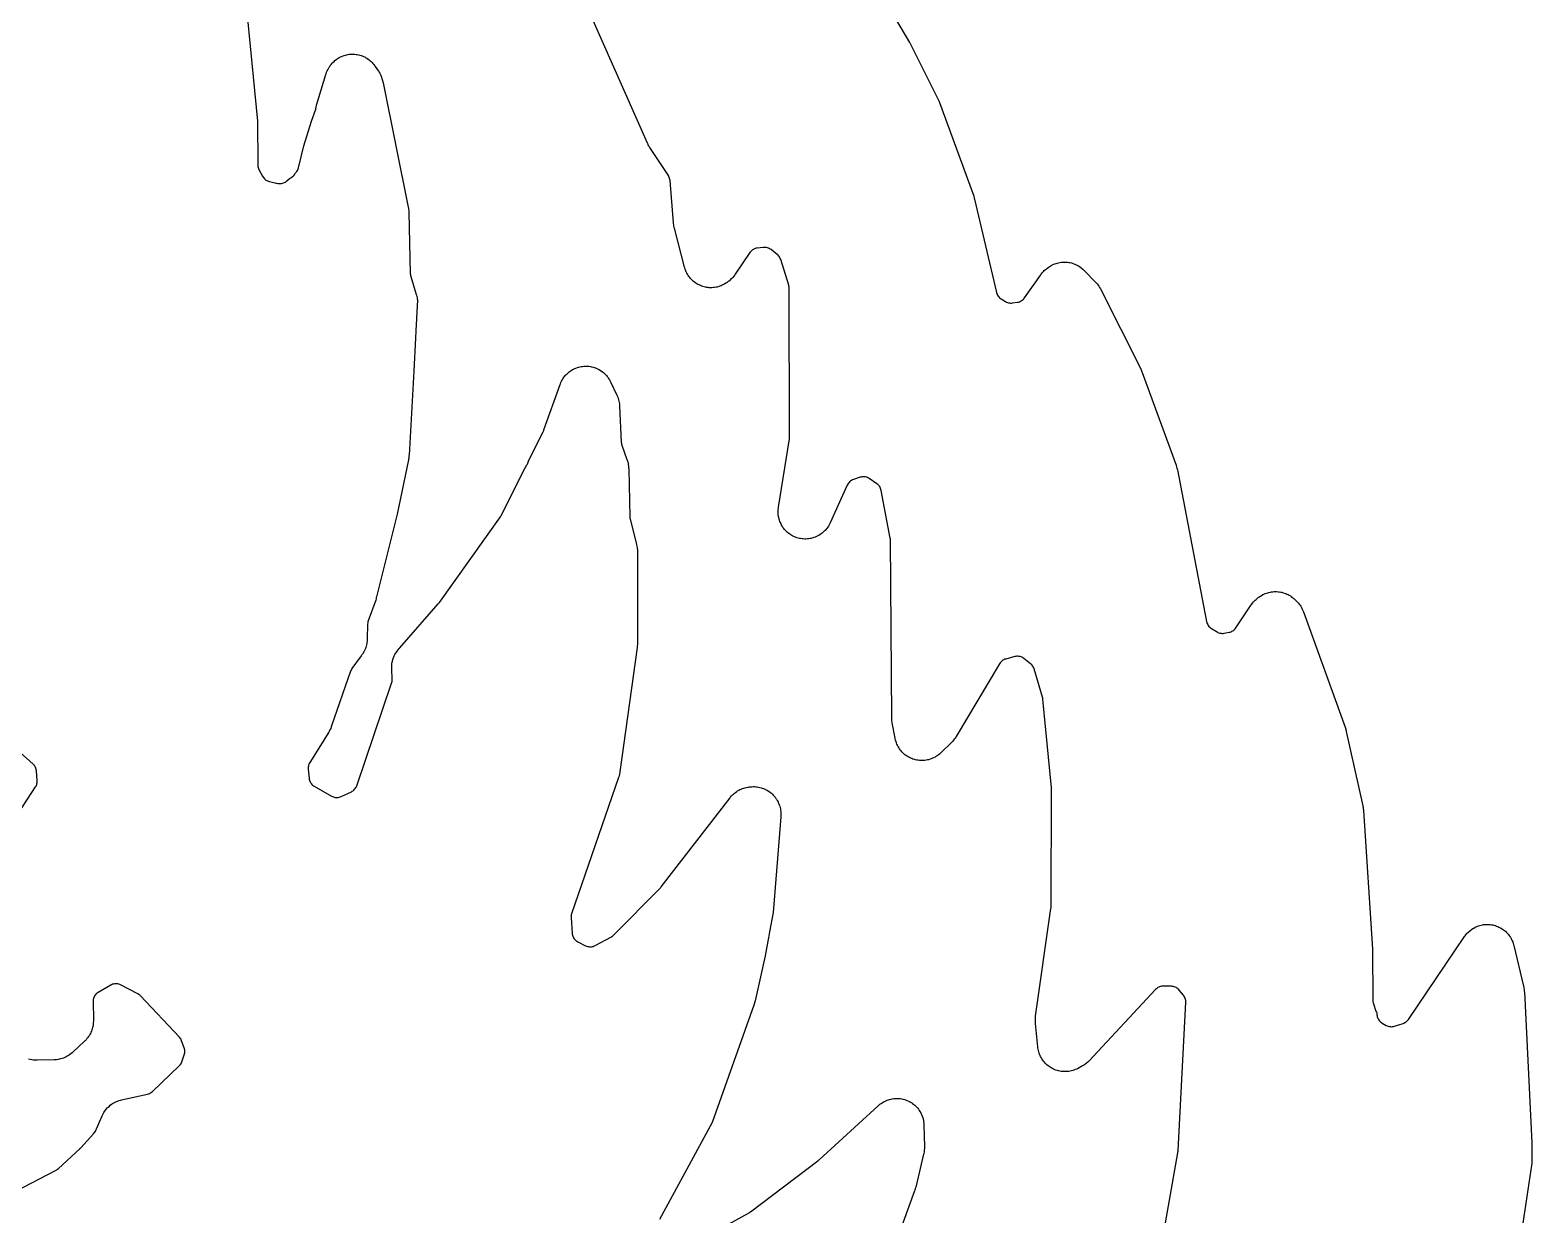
# Model space of a CAD drawing. Header units: millimetres. Extents: x 0 to 194, y 0 to 298.
# Drawn here: x 144.29 to 187.85, y 222.6 to 256.97 of the extents above; entities that cross this region are included whole.
import ezdxf

# ---------------------------------------------------------------- set-up
doc = ezdxf.new("R2010")
doc.units = ezdxf.units.MM
doc.layers.add('CUT', color=7, linetype='CONTINUOUS')

msp = doc.modelspace()

# ---------------------------------------------------------------- linework, layer by layer
at = {"layer": 'CUT'}
for points in [[(150.3769, 259.5768), (150.8879, 254.3221), (150.8964, 253.0658), (150.898, 253.0373), (150.9023, 253.009), (150.9092, 252.9812), (150.9188, 252.9543), (150.9308, 252.9283), (151.0363, 252.7277), (151.051, 252.7026), (151.0681, 252.6791), (151.0874, 252.6574), (151.1087, 252.6376), (151.1319, 252.62), (151.1566, 252.6047), (151.1827, 252.5919), (151.2099, 252.5817), (151.2379, 252.5741), (151.391, 252.5407), (151.4003, 252.5377), (151.4276, 252.5317), (151.4395, 252.5302), (151.4733, 252.5228), (151.5017, 252.518), (151.5305, 252.516), (151.5593, 252.5167), (151.588, 252.5203), (151.6161, 252.5265), (151.6435, 252.5354), (151.67, 252.5469), (151.6952, 252.5609), (151.719, 252.5773), (151.741, 252.5959), (151.815, 252.6644), (151.8578, 252.6867), (151.8834, 252.7018), (151.9073, 252.7192), (151.9294, 252.739), (151.9495, 252.7609), (151.9673, 252.7846), (151.9827, 252.8099), (151.9913, 252.8279), (152.0095, 252.8465), (152.0278, 252.8691), (152.0437, 252.8934), (152.0572, 252.919), (152.0682, 252.9459), (152.0765, 252.9737), (152.2338, 253.6081), (152.4548, 254.3285), (152.5753, 254.6796), (152.5829, 254.7051), (152.5881, 254.7312), (152.5979, 254.7948), (152.8696, 255.6802), (152.8768, 255.7017), (152.8923, 255.7444), (152.9099, 255.7862), (152.9247, 255.8168), (152.9464, 255.8567), (152.9702, 255.8954), (152.9825, 255.9145), (152.9872, 255.9212), (153, 255.939), (153.0265, 255.974), (153.0547, 256.0076), (153.0771, 256.0317), (153.1084, 256.0624), (153.133, 256.0842), (153.1671, 256.1117), (153.1937, 256.131), (153.2304, 256.155), (153.2587, 256.1717), (153.2976, 256.192), (153.3274, 256.2058), (153.368, 256.2223), (153.3991, 256.2332), (153.4411, 256.2456), (153.4731, 256.2534), (153.5161, 256.2616), (153.5487, 256.2663), (153.5923, 256.2703), (153.6252, 256.2717), (153.669, 256.2715), (153.7018, 256.2697), (153.7455, 256.2653), (153.778, 256.2603), (153.8209, 256.2516), (153.8528, 256.2435), (153.8947, 256.2306), (153.9256, 256.2194), (153.9661, 256.2026), (153.9958, 256.1884), (154.0344, 256.1677), (154.0626, 256.1507), (154.099, 256.1263), (154.1254, 256.1067), (154.1593, 256.0789), (154.1836, 256.0568), (154.2146, 256.0258), (154.2367, 256.0015), (154.2646, 255.9676), (154.2907, 255.9324), (154.3034, 255.9145), (154.398, 255.7732), (154.4098, 255.7546), (154.4325, 255.717), (154.4532, 255.6782), (154.4674, 255.6485), (154.4726, 255.6361), (154.5298, 255.4424), (155.2588, 251.8317), (155.2623, 251.8123), (155.2684, 251.7733), (155.2728, 251.7341), (155.2755, 251.6948), (155.2764, 251.675), (155.3185, 249.9046), (155.3204, 249.8773), (155.3247, 249.8503), (155.3316, 249.8238), (155.4937, 249.2949), (155.4991, 249.2757), (155.5091, 249.2372), (155.5174, 249.1982), (155.5223, 249.1688), (155.5249, 249.1468), (155.4794, 248.2459), (155.4686, 248.0313), (155.4205, 247.0797), (155.42, 247.0704), (155.2821, 244.6372), (155.2809, 244.6203), (155.2777, 244.5867), (155.2732, 244.5532), (155.2675, 244.5199), (155.2644, 244.5033), (154.9335, 242.9273), (154.3359, 240.5296), (154.3321, 240.5118), (154.3275, 240.4873), (154.3247, 240.4693), (154.3199, 240.4304), (154.0997, 239.8342), (154.09, 239.8028), (154.0838, 239.7704), (154.0812, 239.7376), (154.0706, 239.3057), (154.0696, 239.285), (154.0667, 239.2438), (154.0619, 239.2028), (154.0569, 239.1722), (154.0484, 239.1318), (154.0406, 239.1018), (154.0283, 239.0624), (154.0178, 239.0332), (154.0021, 238.995), (153.9889, 238.967), (153.9697, 238.9304), (153.9541, 238.9037), (153.9316, 238.8691), (153.9075, 238.8355), (153.8951, 238.819), (153.8737, 238.7918), (153.865, 238.7803), (153.6257, 238.4447), (153.6102, 238.4206), (153.597, 238.3951), (153.5864, 238.3685), (153.038, 236.7827), (153.0291, 236.7593), (153.0101, 236.7129), (152.9886, 236.6676), (152.9645, 236.6236), (152.9519, 236.6019), (152.4028, 235.7184), (152.3892, 235.694), (152.3779, 235.6683), (152.369, 235.6417), (152.3626, 235.6144), (152.3588, 235.5867), (152.3577, 235.5586), (152.3591, 235.5307), (152.3853, 235.2653), (152.3894, 235.2371), (152.3962, 235.2094), (152.4056, 235.1825), (152.4175, 235.1566), (152.4318, 235.1319), (152.4484, 235.1087), (152.4671, 235.0872), (152.4878, 235.0676), (152.5102, 235.05), (152.5342, 235.0347), (153.036, 234.746), (153.0616, 234.7328), (153.0884, 234.7222), (153.1161, 234.7142), (153.1444, 234.7088), (153.1731, 234.7062), (153.2019, 234.7064), (153.2306, 234.7094), (153.2588, 234.7151), (153.2864, 234.7234), (153.313, 234.7344), (153.6096, 234.8736), (153.6362, 234.8877), (153.6612, 234.9045), (153.6844, 234.9237), (153.7056, 234.9451), (153.7246, 234.9685), (153.7411, 234.9937), (153.755, 235.0204), (153.7661, 235.0484), (154.778, 238.0192), (154.7858, 238.046), (154.791, 238.0734), (154.7937, 238.1012), (154.7937, 238.1292), (154.78, 238.4395), (154.7796, 238.4624), (154.7799, 238.5082), (154.7825, 238.554), (154.7863, 238.5881), (154.7935, 238.6333), (154.8007, 238.6669), (154.8126, 238.7111), (154.8231, 238.7438), (154.8394, 238.7866), (154.8532, 238.818), (154.8738, 238.859), (154.8907, 238.8888), (154.9153, 238.9275), (154.9352, 238.9555), (154.9636, 238.9914), (154.9938, 239.0258), (155.012, 239.0455), (155.0119, 239.0455), (155.0191, 239.0533), (156.1312, 240.3262), (156.1406, 240.3376), (156.1532, 240.3536), (156.1621, 240.3654), (157.9308, 242.8468), (157.9435, 242.8662), (157.9547, 242.8866), (158.4433, 243.8623), (158.4599, 243.8903), (158.4734, 243.9199), (158.4777, 243.9309), (158.6365, 244.248), (158.7024, 244.3574), (158.7153, 244.381), (158.7259, 244.4056), (158.7592, 244.4931), (159.1719, 245.3171), (159.1796, 245.3337), (159.1894, 245.3568), (159.1961, 245.3738), (159.6643, 246.6877), (159.6722, 246.7083), (159.689, 246.749), (159.7078, 246.7889), (159.7233, 246.818), (159.746, 246.8559), (159.7643, 246.8834), (159.7905, 246.9188), (159.8114, 246.9444), (159.8409, 246.9771), (159.8642, 247.0005), (159.8968, 247.0302), (159.9223, 247.0512), (159.9577, 247.0775), (159.9851, 247.096), (160.0229, 247.1187), (160.052, 247.1343), (160.0918, 247.1533), (160.1223, 247.166), (160.1637, 247.181), (160.1953, 247.1906), (160.2381, 247.2015), (160.2704, 247.208), (160.314, 247.2146), (160.3469, 247.2179), (160.3909, 247.2202), (160.4239, 247.2203), (160.468, 247.2183), (160.5009, 247.2151), (160.5445, 247.2088), (160.5769, 247.2025), (160.6197, 247.1919), (160.6513, 247.1824), (160.6929, 247.1677), (160.7235, 247.1552), (160.7634, 247.1365), (160.7926, 247.121), (160.8305, 247.0985), (160.858, 247.0803), (160.8935, 247.0542), (160.9191, 247.0333), (160.9519, 247.0038), (160.9754, 246.9806), (161.0051, 246.948), (161.0262, 246.9226), (161.0526, 246.8873), (161.0711, 246.8599), (161.0939, 246.8222), (161.1149, 246.7834), (161.1249, 246.7638), (161.3074, 246.3825), (161.3166, 246.362), (161.3339, 246.3206), (161.3492, 246.2783), (161.359, 246.2461), (161.37, 246.2026), (161.3766, 246.1696), (161.3831, 246.1251), (161.3875, 246.0805), (161.3891, 246.0581), (161.438, 245.0173), (161.4408, 244.9882), (161.4464, 244.9595), (161.4548, 244.9314), (161.6028, 244.5124), (161.6102, 244.4897), (161.6237, 244.444), (161.6347, 244.3976), (161.6411, 244.3625), (161.6472, 244.3152), (161.6507, 244.2677), (161.6519, 244.2439), (161.6819, 242.8484), (161.6847, 242.8139), (161.6914, 242.7798), (161.8784, 242.0563), (161.8827, 242.0378), (161.8906, 242.0007), (161.897, 241.9633), (161.9006, 241.9352), (161.9038, 241.8974), (161.9054, 241.8595), (161.9058, 241.8405), (161.9056, 239.1974), (161.9045, 239.1667), (161.8993, 239.0901), (161.8961, 239.0595), (161.3999, 235.4534), (161.3964, 235.4317), (161.3883, 235.3885), (161.3781, 235.3458), (161.3658, 235.3036), (161.3591, 235.2827), (159.9968, 231.3327), (159.9884, 231.3039), (159.983, 231.2745), (159.9806, 231.2446), (159.9811, 231.2146), (160.0113, 230.7691), (160.0145, 230.741), (160.0204, 230.7133), (160.0289, 230.6863), (160.0398, 230.6603), (160.0532, 230.6353), (160.0689, 230.6118), (160.0867, 230.5898), (160.1065, 230.5696), (160.1281, 230.5513), (160.1513, 230.5352), (160.176, 230.5213), (160.4026, 230.4076), (160.429, 230.3958), (160.4565, 230.3867), (160.4847, 230.3803), (160.5133, 230.3766), (160.5422, 230.3757), (160.5711, 230.3776), (160.5996, 230.3822), (160.6276, 230.3896), (160.6547, 230.3996), (160.6807, 230.4122), (161.1541, 230.6701), (161.179, 230.6854), (161.2024, 230.7029), (161.2239, 230.7227), (162.5532, 232.0678), (162.5656, 232.0811), (162.5821, 232.0999), (162.5936, 232.114), (164.5942, 234.7016), (164.608, 234.7186), (164.6364, 234.7518), (164.6663, 234.7836), (164.6898, 234.8063), (164.7227, 234.835), (164.7484, 234.8553), (164.7839, 234.8807), (164.8113, 234.8985), (164.8491, 234.9203), (164.8782, 234.9353), (164.918, 234.9534), (164.9484, 234.9655), (164.9897, 234.9796), (165.0211, 234.9887), (165.0636, 234.9988), (165.1065, 235.0068), (165.128, 235.0103), (165.156, 235.0141), (165.1778, 235.0166), (165.2215, 235.0204), (165.2654, 235.0221), (165.2983, 235.0217), (165.3422, 235.0191), (165.3749, 235.0156), (165.4183, 235.0087), (165.4505, 235.002), (165.493, 234.9909), (165.5244, 234.9811), (165.5656, 234.9659), (165.5959, 234.9531), (165.6354, 234.934), (165.6643, 234.9182), (165.7018, 234.8953), (165.729, 234.8769), (165.7641, 234.8504), (165.7894, 234.8294), (165.8218, 234.7997), (165.8449, 234.7763), (165.8742, 234.7435), (165.8949, 234.718), (165.9209, 234.6826), (165.939, 234.6551), (165.9614, 234.6173), (165.9819, 234.5785), (165.9909, 234.5603), (165.9996, 234.5403), (166.0171, 234.4972), (166.0324, 234.4532), (166.0421, 234.4197), (166.0527, 234.3743), (166.0589, 234.34), (166.0643, 234.2978), (166.065, 234.2905), (166.0674, 234.2591), (166.0674, 234.2588), (166.0684, 234.2124), (166.0671, 234.1658), (166.0658, 234.1426), (165.8415, 231.3728), (165.7369, 230.8099), (165.7041, 230.6333), (165.6871, 230.5418), (165.6084, 230.1182), (165.3208, 228.8046), (165.3137, 228.7767), (165.2939, 228.7075), (165.285, 228.68), (164.0691, 225.2822), (162.5475, 222.4669)], [(177.0883, 221.656), (177.5779, 224.4033), (177.5806, 224.4218), (177.5835, 224.4473), (177.585, 224.466), (177.8062, 228.7661), (177.8063, 228.7942), (177.8038, 228.8222), (177.7987, 228.8498), (177.7911, 228.8768), (177.7809, 228.903), (177.7684, 228.9281), (177.7535, 228.9519), (177.7365, 228.9743), (177.6121, 229.1226), (177.593, 229.1434), (177.572, 229.1622), (177.5493, 229.179), (177.5252, 229.1936), (177.4998, 229.2059), (177.4733, 229.2157), (177.446, 229.223), (177.4182, 229.2277), (177.3901, 229.2298), (177.16, 229.2358), (177.1318, 229.2352), (177.1038, 229.2319), (177.0762, 229.2261), (177.0492, 229.2177), (177.0232, 229.2067), (176.9983, 229.1934), (176.9748, 229.1778), (176.9529, 229.1601), (176.9327, 229.1404), (175.005, 227.0707), (174.9909, 227.0561), (174.9619, 227.0277), (174.9317, 227.0006), (174.9081, 226.9813), (174.8756, 226.9571), (174.8504, 226.94), (174.8158, 226.9188), (174.7803, 226.8992), (174.7623, 226.8898), (174.6621, 226.8402), (174.6425, 226.831), (174.6028, 226.8137), (174.5623, 226.7983), (174.5314, 226.7882), (174.4896, 226.7767), (174.4579, 226.7697), (174.4152, 226.7623), (174.383, 226.7583), (174.3398, 226.7551), (174.3073, 226.7543), (174.264, 226.7552), (174.2316, 226.7575), (174.1885, 226.7626), (174.1565, 226.768), (174.1142, 226.7772), (174.0828, 226.7857), (174.0416, 226.7989), (174.0112, 226.8103), (173.9714, 226.8275), (173.9422, 226.8418), (173.9043, 226.8627), (173.8766, 226.8797), (173.8409, 226.9042), (173.815, 226.9238), (173.7817, 226.9516), (173.7578, 226.9736), (173.7274, 227.0045), (173.7058, 227.0287), (173.6785, 227.0624), (173.6593, 227.0885), (173.6353, 227.1247), (173.6187, 227.1526), (173.5984, 227.1908), (173.5845, 227.2202), (173.5679, 227.2602), (173.557, 227.2908), (173.5443, 227.3322), (173.5364, 227.3637), (173.5278, 227.4062), (173.5212, 227.449), (173.5185, 227.4705), (173.4482, 228.1477), (173.4462, 228.1752), (173.4439, 228.2301), (173.4449, 228.2852), (173.4493, 228.34), (173.4524, 228.3673), (173.8968, 231.4889), (173.899, 231.5095), (173.901, 231.5377), (173.9018, 231.5583), (173.9142, 234.9406), (173.9139, 234.9556), (173.9129, 234.9761), (173.9119, 234.991), (173.6646, 237.557), (173.6604, 237.5858), (173.6534, 237.614), (173.4076, 238.4381), (173.3973, 238.4671), (173.3841, 238.495), (173.368, 238.5213), (173.3494, 238.5458), (173.3283, 238.5683), (173.3051, 238.5885), (173.1101, 238.7413), (173.0848, 238.759), (173.0579, 238.7741), (173.0295, 238.7863), (173, 238.7956), (172.9698, 238.8017), (172.9391, 238.8047), (172.9082, 238.8046), (172.8775, 238.8013), (172.8473, 238.7948), (172.5847, 238.7243), (172.5572, 238.7155), (172.5306, 238.704), (172.5053, 238.6901), (172.4814, 238.6737), (172.4592, 238.6552), (172.4389, 238.6346), (172.4207, 238.6121), (172.4047, 238.588), (171.1473, 236.476), (171.1369, 236.4594), (171.1155, 236.4267), (171.0926, 236.395), (171.0745, 236.372), (171.049, 236.3423), (171.0222, 236.3138), (171.0085, 236.2999), (170.7106, 236.0094), (170.6945, 235.9943), (170.6614, 235.9651), (170.6269, 235.9376), (170.6001, 235.9182), (170.5632, 235.8941), (170.5346, 235.8775), (170.4954, 235.8572), (170.4654, 235.8434), (170.4244, 235.827), (170.3931, 235.8163), (170.3507, 235.804), (170.3186, 235.7963), (170.2752, 235.7883), (170.2424, 235.7838), (170.1985, 235.78), (170.1654, 235.7788), (170.1213, 235.7793), (170.0883, 235.7814), (170.0444, 235.7862), (170.0118, 235.7915), (169.9686, 235.8006), (169.9367, 235.809), (169.8946, 235.8223), (169.8636, 235.8338), (169.823, 235.8512), (169.7933, 235.8657), (169.7546, 235.8869), (169.7265, 235.9043), (169.6901, 235.9292), (169.6638, 235.9492), (169.63, 235.9776), (169.6058, 236.0001), (169.5749, 236.0317), (169.553, 236.0564), (169.5254, 236.0909), (169.506, 236.1177), (169.4819, 236.1546), (169.4653, 236.1832), (169.4449, 236.2223), (169.4311, 236.2524), (169.4147, 236.2933), (169.4039, 236.3246), (169.3916, 236.367), (169.3814, 236.4099), (169.3768, 236.4315), (169.2944, 236.872), (169.2911, 236.8918), (169.2855, 236.9314), (169.2817, 236.9712), (169.2796, 237.0111), (169.2791, 237.0311), (169.2426, 242.1781), (169.2412, 242.2051), (169.2374, 242.2318), (168.9748, 243.6166), (168.9679, 243.6452), (168.9582, 243.6729), (168.9459, 243.6996), (168.9311, 243.725), (168.9138, 243.7488), (168.8942, 243.7707), (168.8727, 243.7907), (168.8492, 243.8084), (168.629, 243.9589), (168.6029, 243.9748), (168.5752, 243.988), (168.5464, 243.9984), (168.5167, 244.0057), (168.4863, 244.01), (168.4557, 244.0111), (168.4252, 244.0091), (168.395, 244.004), (168.3654, 243.9959), (168.1705, 243.9313), (168.1418, 243.9201), (168.1143, 243.906), (168.0884, 243.8892), (168.0644, 243.8697), (168.0425, 243.8479), (168.023, 243.824), (168.006, 243.7982), (167.9918, 243.7708), (167.4939, 242.6762), (167.4842, 242.6562), (167.4638, 242.6166), (167.4414, 242.5781), (167.4232, 242.5501), (167.3972, 242.514), (167.3763, 242.4879), (167.3468, 242.4545), (167.3235, 242.4306), (167.2908, 242.4004), (167.2653, 242.3789), (167.2298, 242.352), (167.2022, 242.3332), (167.1642, 242.3099), (167.1349, 242.2939), (167.0948, 242.2745), (167.0641, 242.2615), (167.0223, 242.2461), (166.9904, 242.2362), (166.9473, 242.2251), (166.9146, 242.2184), (166.8705, 242.2116), (166.8373, 242.2081), (166.7929, 242.2057), (166.7595, 242.2056), (166.715, 242.2076), (166.6818, 242.2107), (166.6377, 242.2171), (166.6049, 242.2235), (166.5617, 242.2342), (166.5297, 242.2438), (166.4877, 242.2588), (166.4569, 242.2715), (166.4166, 242.2905), (166.3872, 242.3063), (166.349, 242.3292), (166.3212, 242.3477), (166.2855, 242.3743), (166.2597, 242.3955), (166.2268, 242.4255), (166.2032, 242.4492), (166.1734, 242.4823), (166.1523, 242.5081), (166.1259, 242.544), (166.1075, 242.5718), (166.0847, 242.6101), (166.0692, 242.6397), (166.0503, 242.68), (166.0378, 242.7109), (166.023, 242.753), (166.0135, 242.785), (166.003, 242.8283), (165.9968, 242.8611), (165.9906, 242.9052), (165.9876, 242.9384), (165.9858, 242.9829), (165.9861, 243.0163), (165.9888, 243.0608), (165.9936, 243.1051), (165.9966, 243.1271), (166.3135, 245.1154), (166.3164, 245.1394), (166.3173, 245.1635), (166.3058, 249.4822), (166.3042, 249.5124), (166.2996, 249.5422), (166.292, 249.5715), (166.0592, 250.3115), (166.049, 250.3392), (166.036, 250.3658), (166.0206, 250.391), (166.0027, 250.4145), (165.9826, 250.4362), (165.9604, 250.4558), (165.7791, 250.6007), (165.755, 250.6181), (165.7293, 250.6331), (165.7022, 250.6454), (165.674, 250.655), (165.645, 250.6617), (165.6155, 250.6655), (165.5858, 250.6664), (165.5561, 250.6643), (165.3771, 250.6429), (165.3489, 250.6382), (165.3212, 250.6307), (165.2944, 250.6207), (165.2686, 250.6082), (165.2442, 250.5932), (165.2213, 250.576), (165.2002, 250.5567), (165.181, 250.5355), (165.1639, 250.5125), (164.7425, 249.8863), (164.7285, 249.8666), (164.6994, 249.828), (164.6682, 249.791), (164.6434, 249.7645), (164.6085, 249.7311), (164.5718, 249.6996), (164.553, 249.6843), (164.5266, 249.664), (164.5087, 249.6509), (164.4723, 249.6257), (164.4347, 249.6022), (164.4057, 249.5861), (164.366, 249.5665), (164.3356, 249.5532), (164.2941, 249.5376), (164.2625, 249.5275), (164.2197, 249.516), (164.1873, 249.509), (164.1435, 249.5018), (164.1106, 249.498), (164.0663, 249.4952), (164.0332, 249.4946), (163.9889, 249.4961), (163.9558, 249.4989), (163.9119, 249.5047), (163.8792, 249.5107), (163.8361, 249.5209), (163.8042, 249.53), (163.7623, 249.5444), (163.7314, 249.5566), (163.6911, 249.575), (163.6616, 249.5903), (163.6233, 249.6125), (163.5955, 249.6306), (163.5595, 249.6565), (163.5336, 249.6773), (163.5004, 249.7066), (163.4766, 249.7298), (163.4465, 249.7622), (163.4251, 249.7876), (163.3983, 249.8229), (163.3795, 249.8502), (163.3563, 249.888), (163.3403, 249.9171), (163.3209, 249.9569), (163.3078, 249.9874), (163.2925, 250.029), (163.2791, 250.0712), (163.273, 250.0925), (162.9767, 251.2235), (162.9721, 251.2427), (162.9638, 251.2812), (162.9572, 251.3201), (162.9523, 251.3592), (162.9503, 251.3788), (162.8506, 252.6084), (162.8466, 252.6383), (162.8397, 252.6676), (162.8299, 252.696), (162.8173, 252.7234), (162.802, 252.7493), (162.2673, 253.5602), (162.2572, 253.5761), (162.2378, 253.6084), (162.2198, 253.6415), (162.2032, 253.6753), (162.1952, 253.6923), (160.2077, 258.1972)], [(169.2446, 257.5393), (169.6956, 256.7771), (169.7955, 256.6083), (169.8024, 256.5967), (169.8347, 256.5421), (170.6191, 254.9789), (170.63, 254.9555), (170.6557, 254.896), (170.6653, 254.872), (171.6473, 252.1812), (171.6557, 252.1557), (171.6749, 252.0913), (171.6819, 252.0654), (172.3168, 249.3587), (172.3251, 249.3298), (172.3363, 249.3019), (172.3502, 249.2752), (172.3667, 249.2501), (172.3857, 249.2267), (172.4069, 249.2054), (172.4301, 249.1863), (172.4551, 249.1696), (172.5836, 249.0929), (172.6094, 249.0791), (172.6365, 249.0679), (172.6645, 249.0594), (172.6932, 249.0537), (172.7223, 249.0508), (172.7515, 249.0508), (172.7807, 249.0536), (172.9265, 249.0748), (172.9564, 249.0807), (172.9856, 249.0897), (173.0137, 249.1015), (173.0404, 249.1162), (173.0656, 249.1335), (173.0888, 249.1532), (173.1099, 249.1752), (173.1287, 249.1993), (173.6024, 249.8738), (173.6166, 249.8929), (173.646, 249.9303), (173.6772, 249.9661), (173.702, 249.9917), (173.7369, 250.024), (173.7643, 250.0468), (173.8024, 250.0752), (173.8419, 250.1016), (173.8621, 250.1143), (173.8801, 250.125), (173.8988, 250.1355), (173.9367, 250.1556), (173.9756, 250.1739), (174.0053, 250.1862), (174.0457, 250.2007), (174.0765, 250.2101), (174.1181, 250.2207), (174.1496, 250.2272), (174.192, 250.2337), (174.224, 250.2371), (174.2669, 250.2396), (174.2991, 250.24), (174.342, 250.2384), (174.374, 250.2356), (174.4166, 250.23), (174.4482, 250.2242), (174.4901, 250.2145), (174.521, 250.2057), (174.5617, 250.192), (174.5917, 250.1804), (174.6309, 250.1629), (174.6597, 250.1484), (174.697, 250.1273), (174.7243, 250.1101), (174.7594, 250.0855), (174.7849, 250.0658), (174.8176, 250.038), (174.8489, 250.0086), (174.8642, 249.9936), (175.1901, 249.6573), (175.2056, 249.6405), (175.2356, 249.6062), (175.2639, 249.5703), (175.2837, 249.5425), (175.3082, 249.504), (175.3307, 249.4643), (175.3415, 249.4442), (176.4989, 247.1392), (176.5099, 247.1156), (176.5356, 247.0561), (176.5452, 247.0319), (177.5236, 244.3512), (177.5294, 244.3343), (177.5403, 244.3001), (177.5499, 244.2656), (177.5581, 244.2307), (177.5618, 244.2131), (178.4109, 239.81), (178.4184, 239.7797), (178.429, 239.7503), (178.4426, 239.7222), (178.4591, 239.6956), (178.4782, 239.6709), (178.4998, 239.6484), (178.5236, 239.6282), (178.5494, 239.6105), (178.7119, 239.5116), (178.7395, 239.4967), (178.7685, 239.4848), (178.7985, 239.476), (178.8294, 239.4703), (178.8606, 239.4679), (178.892, 239.4688), (178.923, 239.473), (179.0625, 239.499), (179.0915, 239.506), (179.1196, 239.5157), (179.1466, 239.5282), (179.1723, 239.5433), (179.1963, 239.5609), (179.2185, 239.5808), (179.2386, 239.6027), (179.2564, 239.6266), (179.7061, 240.2956), (179.7183, 240.3128), (179.7433, 240.3466), (179.7699, 240.3791), (179.791, 240.4025), (179.8205, 240.4324), (179.8436, 240.4538), (179.8758, 240.4808), (179.9092, 240.5063), (179.9262, 240.5187), (179.9517, 240.5363), (179.9698, 240.5482), (180.0066, 240.5711), (180.0445, 240.5923), (180.0736, 240.6067), (180.1134, 240.6241), (180.1438, 240.6357), (180.185, 240.6491), (180.2164, 240.6577), (180.2587, 240.6672), (180.2907, 240.6727), (180.3338, 240.678), (180.3662, 240.6804), (180.4096, 240.6816), (180.4421, 240.6809), (180.4853, 240.6778), (180.5176, 240.674), (180.5604, 240.6668), (180.5922, 240.6599), (180.634, 240.6486), (180.665, 240.6386), (180.7056, 240.6234), (180.7354, 240.6105), (180.7744, 240.5914), (180.8028, 240.5757), (180.8398, 240.5529), (180.8666, 240.5345), (180.9012, 240.5083), (180.9344, 240.4805), (180.9507, 240.4661), (181.0008, 240.4199), (181.0163, 240.4049), (181.0465, 240.3742), (181.0752, 240.3421), (181.0955, 240.3171), (181.121, 240.2824), (181.1389, 240.2555), (181.1609, 240.2185), (181.1761, 240.1901), (181.1946, 240.1511), (181.2111, 240.1114), (181.2189, 240.0913), (182.4258, 236.7507), (182.4348, 236.7231), (182.4549, 236.6535), (182.4621, 236.6254), (182.9401, 234.465), (182.9434, 234.4482), (182.9495, 234.4146), (182.9544, 234.3808), (182.9579, 234.3469), (182.9594, 234.3299), (183.2247, 230.3109), (183.2318, 228.8191), (183.2337, 228.7862), (183.2393, 228.7537), (183.2484, 228.722), (183.3224, 228.5091), (183.3341, 228.4803), (183.3471, 228.456), (183.3504, 228.4061), (183.3538, 228.3765), (183.3602, 228.3474), (183.3694, 228.3191), (183.3814, 228.2918), (183.396, 228.2658), (183.4131, 228.2415), (183.4325, 228.2189), (183.4541, 228.1984), (183.4776, 228.1801), (183.5028, 228.1642), (183.6219, 228.0974), (183.6497, 228.0836), (183.6787, 228.0728), (183.7087, 228.065), (183.7394, 228.0604), (183.7703, 228.0589), (183.8013, 228.0607), (183.8319, 228.0656), (183.8618, 228.0737), (184.1078, 228.1539), (184.1343, 228.1639), (184.1596, 228.1764), (184.1837, 228.1911), (184.2063, 228.2081), (184.2272, 228.2272), (184.2462, 228.2481), (184.2632, 228.2707), (185.8918, 230.672), (185.9044, 230.6896), (185.9304, 230.7242), (185.958, 230.7575), (185.9799, 230.7814), (186.0106, 230.8119), (186.0346, 230.8336), (186.0681, 230.8611), (186.0942, 230.8804), (186.1301, 230.9045), (186.1579, 230.9212), (186.196, 230.9417), (186.2253, 230.9557), (186.2652, 230.9724), (186.2956, 230.9835), (186.3369, 230.9963), (186.3683, 231.0045), (186.4107, 231.0133), (186.4427, 231.0183), (186.4857, 231.023), (186.5181, 231.025), (186.5614, 231.0255), (186.5938, 231.0244), (186.6369, 231.0208), (186.669, 231.0165), (186.7116, 231.0088), (186.7432, 231.0014), (186.7848, 230.9897), (186.8156, 230.9793), (186.8559, 230.9636), (186.8855, 230.9504), (186.9241, 230.9308), (186.9523, 230.9148), (186.9888, 230.8916), (187.0154, 230.873), (187.0495, 230.8464), (187.0741, 230.8253), (187.1056, 230.7956), (187.128, 230.7722), (187.1565, 230.7396), (187.1766, 230.7142), (187.2018, 230.679), (187.2194, 230.6517), (187.2411, 230.6143), (187.2559, 230.5855), (187.2739, 230.5461), (187.286, 230.516), (187.3001, 230.4751), (187.3122, 230.4336), (187.3178, 230.4127), (187.6006, 229.2381), (187.605, 229.2176), (187.6129, 229.1766), (187.6189, 229.1352), (187.6229, 229.0935), (187.6244, 229.0727), (187.8452, 224.6853), (187.8439, 224.1024), (187.3742, 221.0013)], [(143.5044, 233.5547), (144.4515, 235.0123), (144.4657, 235.0365), (144.4775, 235.0619), (144.487, 235.0883), (144.4939, 235.1155), (144.4982, 235.1432), (144.4999, 235.1713), (144.499, 235.1993), (144.4772, 235.4768), (144.4736, 235.505), (144.4674, 235.5328), (144.4585, 235.5598), (144.4472, 235.5859), (144.4334, 235.6108), (144.4173, 235.6343), (144.3991, 235.6561), (144.3789, 235.6762), (144.0102, 236.0082)], [(143.8567, 223.2764), (145.0478, 223.8958), (145.0708, 223.9091), (145.0926, 223.9244), (145.113, 223.9416), (145.7317, 224.5134), (145.7406, 224.522), (145.7526, 224.534), (145.7612, 224.543), (146.1346, 224.9501), (146.1553, 224.9753), (146.1732, 225.0027), (146.188, 225.0318), (146.3807, 225.4688), (146.3906, 225.4899), (146.4116, 225.5315), (146.4347, 225.5719), (146.4536, 225.6013), (146.4807, 225.6391), (146.5025, 225.6664), (146.5335, 225.7012), (146.558, 225.7261), (146.5923, 225.7575), (146.6193, 225.7797), (146.6567, 225.8075), (146.6858, 225.8268), (146.7259, 225.8505), (146.7568, 225.8666), (146.7992, 225.8861), (146.8316, 225.899), (146.8758, 225.9139), (146.9206, 225.9266), (146.9432, 225.9323), (147.7002, 226.1039), (147.7312, 226.1127), (147.7612, 226.1249), (147.7896, 226.1401), (147.8163, 226.1583), (147.8408, 226.1793), (148.6202, 226.9221), (148.64, 226.9428), (148.6577, 226.9653), (148.6731, 226.9894), (148.6862, 227.0149), (148.6968, 227.0415), (148.7654, 227.2404), (148.7736, 227.2684), (148.779, 227.2972), (148.7816, 227.3263), (148.7813, 227.3555), (148.7782, 227.3846), (148.7723, 227.4132), (148.7636, 227.4411), (148.6869, 227.651), (148.6751, 227.6789), (148.6606, 227.7054), (148.6434, 227.7304), (148.6238, 227.7534), (147.4999, 228.9507), (147.4754, 228.9741), (147.4483, 228.9945), (147.4192, 229.0118), (146.9196, 229.2705), (146.8922, 229.283), (146.8636, 229.2927), (146.8342, 229.2995), (146.8043, 229.3033), (146.7742, 229.3041), (146.7441, 229.3018), (146.7144, 229.2965), (146.6854, 229.2883), (146.6573, 229.2772), (146.6305, 229.2633), (146.267, 229.0514), (146.2428, 229.0356), (146.2201, 229.0175), (146.1993, 228.9974), (146.1806, 228.9754), (146.164, 228.9516), (146.1498, 228.9264), (146.1381, 228.8999), (146.1291, 228.8724), (146.1227, 228.8441), (146.119, 228.8154), (146.1182, 228.7865), (146.1286, 228.2435), (146.1285, 228.2226), (146.1273, 228.1807), (146.1242, 228.1389), (146.1204, 228.1077), (146.1135, 228.0664), (146.1068, 228.0357), (146.096, 227.9953), (146.0865, 227.9653), (146.072, 227.926), (146.0598, 227.8971), (146.0417, 227.8593), (146.0268, 227.8317), (146.0053, 227.7957), (145.9879, 227.7696), (145.9631, 227.7358), (145.9434, 227.7114), (145.9156, 227.6801), (145.8863, 227.6501), (145.8713, 227.6354), (145.5307, 227.3171), (145.5132, 227.3016), (145.4773, 227.2715), (145.44, 227.2433), (145.411, 227.2236), (145.3709, 227.1994), (145.34, 227.1829), (145.2976, 227.163), (145.2651, 227.1497), (145.2209, 227.1343), (145.1872, 227.1245), (145.1416, 227.1138), (145.1071, 227.1076), (145.0607, 227.1017), (145.014, 227.0982), (144.9906, 227.097), (144.4948, 227.0858), (144.4715, 227.0859), (144.4248, 227.0873), (144.3782, 227.0911), (144.3435, 227.0957), (144.2976, 227.1043), (144.2522, 227.1153)], [(163.2776, 221.6378), (165.1227, 222.6524), (165.1414, 222.6636), (165.1664, 222.6798), (165.1842, 222.6923), (167.135, 224.1683), (167.1458, 224.1768), (167.1603, 224.189), (167.1708, 224.198), (168.8873, 225.7647), (168.9041, 225.7793), (168.9386, 225.8078), (168.9745, 225.8345), (169.0023, 225.8532), (169.0407, 225.8762), (169.0702, 225.892), (169.1107, 225.9111), (169.1416, 225.9239), (169.1838, 225.9389), (169.2159, 225.9486), (169.2593, 225.9593), (169.2922, 225.9657), (169.3365, 225.9721), (169.3698, 225.9752), (169.4145, 225.9772), (169.448, 225.977), (169.4927, 225.9745), (169.526, 225.9709), (169.5702, 225.964), (169.603, 225.9572), (169.6463, 225.9459), (169.6782, 225.9359), (169.7202, 225.9204), (169.751, 225.9072), (169.7912, 225.8876), (169.8206, 225.8714), (169.8586, 225.8479), (169.8862, 225.8289), (169.9218, 225.8017), (169.9473, 225.7801), (169.98, 225.7495), (170.0033, 225.7254), (170.0328, 225.6918), (170.0536, 225.6655), (170.0795, 225.6291), (170.0976, 225.6009), (170.1199, 225.5621), (170.135, 225.5322), (170.1533, 225.4914), (170.1655, 225.4601), (170.1796, 225.4177), (170.1886, 225.3854), (170.1984, 225.3418), (170.2042, 225.3088), (170.2096, 225.2644), (170.2129, 225.2198), (170.2139, 225.1974), (170.228, 224.5827), (170.2281, 224.5633), (170.2273, 224.5246), (170.2248, 224.4859), (170.2218, 224.457), (170.2162, 224.4201), (170.2085, 224.3802), (170.2044, 224.3616), (169.9752, 223.4068), (169.9685, 223.3821), (169.9501, 223.3209), (169.942, 223.2967), (168.9506, 220.5749)]]:
    msp.add_lwpolyline(points, dxfattribs=at)

doc.saveas('drawing.dxf')
